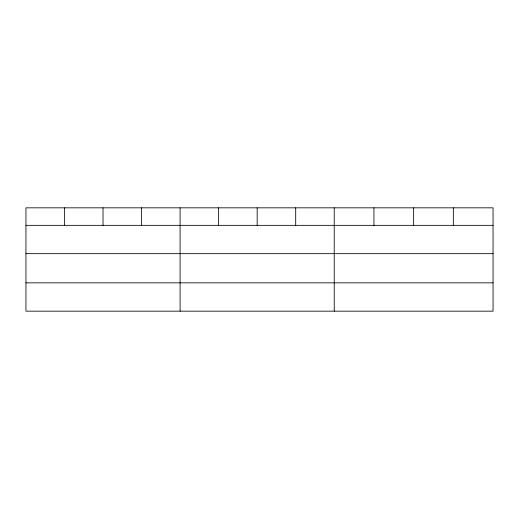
<?xml version="1.0" encoding="UTF-8"?>
<svg xmlns="http://www.w3.org/2000/svg" width="519" height="519" viewBox="0 0 519 519"><rect width="100%" height="100%" fill="white"/><g stroke="black" fill="none" stroke-linecap="round" stroke-linejoin="round"><path stroke-width="0.78" d="M493.05 253.668L493.05 207.834L25.95 207.834L25.95 311.166L493.05 311.166L493.05 253.668L25.95 253.668M25.95 225.343L493.05 225.343M25.95 282.849L493.05 282.849M453.346 207.834L453.346 225.343M413.643 207.834L413.643 225.343M373.94 207.834L373.94 225.343M334.236 207.834L334.236 311.166M295.7 207.834L295.7 225.343M257.165 207.834L257.165 225.343M218.629 207.834L218.629 225.343M180.093 207.834L180.093 311.166M141.557 207.834L141.557 225.343M103.022 207.834L103.022 225.343M64.486 207.834L64.486 225.343"/></g></svg>
